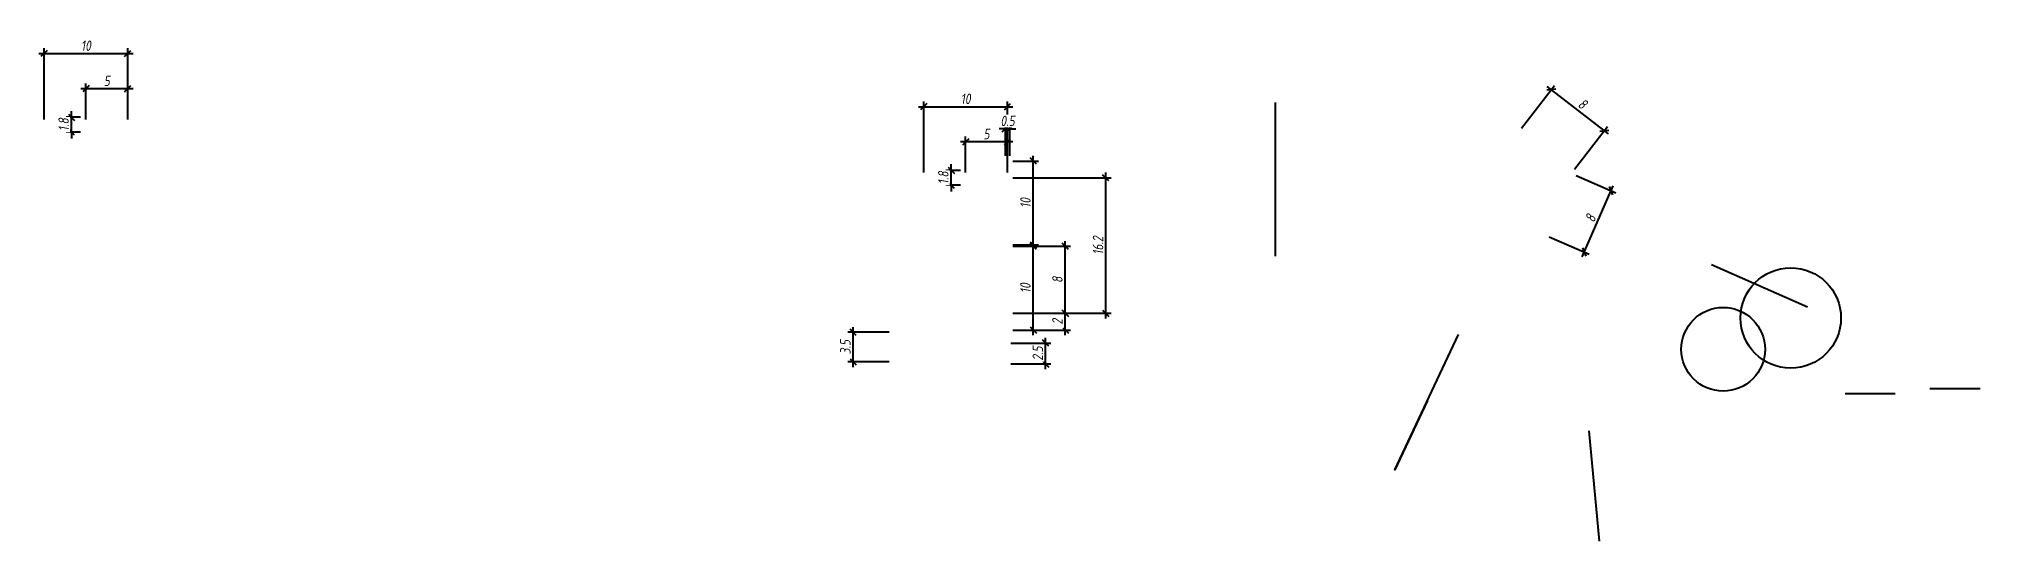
# Model space of a CAD drawing. Header units: millimetres. Extents: x 115 to 347, y 171 to 231.
import ezdxf

# ---------------------------------------------------------------- set-up
doc = ezdxf.new("R2010")
doc.units = ezdxf.units.MM
doc.styles.add('MpTextStyle', font='isocpeur.ttf', dxfattribs={"width": 0.8, "oblique": 10, "height": 2.5})
doc.dimstyles.new('MpDimStyle', dxfattribs={"dimscale": 100, "dimtxt": 2.5, "dimasz": 1.5, "dimexe": 1.25, "dimexo": 1.25, "dimtad": 1, "dimdec": 1, "dimdsep": 46, "dimtxsty": 'MpTextStyle', "dimblk": 'OBLIQUE', "dimcen": 2.5, "dimdle": 1.25, "dimadec": 0, "dimazin": 0, "dimtfac": 1, "dimtdec": 1, "dimtix": 1, "dimtmove": 2, "dimatfit": 3, "dimfxl": 1, "dimtfill": 1, "dimarcsym": 0})

# ---------------------------------------------------------------- blocks, each defined once
blk = doc.blocks.new('_Oblique')
at = {"color": 0, "linetype": 'ByBlock', "lineweight": -2}
blk.add_line((-0.5, -0.5), (0.5, 0.5), dxfattribs=at)
blk = doc.blocks.new('*D3')
at = {"color": 0, "lineweight": -2, "transparency": 16777216}
for p, q in [((219.98, 223.29), (231.23, 223.29)), ((220.6, 215.41), (220.6, 223.91)), ((230.6, 215.41), (230.6, 223.91))]:
    blk.add_line(p, q, dxfattribs=at)
at = {"layer": 'Defpoints', "color": 0, "transparency": 16777216}
for p in [(230.6, 223.29), (220.6, 214.79), (230.6, 214.79)]:
    blk.add_point(p, dxfattribs=at)
at = {"color": 0, "lineweight": -2, "transparency": 16777216, "xscale": 0.75, "yscale": 0.75, "zscale": 0.75, "rotation": 180}
blk.add_blockref('_Oblique', (220.6, 223.29), dxfattribs=at)
at = {"color": 0, "lineweight": -2, "transparency": 16777216, "xscale": 0.75, "yscale": 0.75, "zscale": 0.75}
blk.add_blockref('_Oblique', (230.6, 223.29), dxfattribs=at)
at = {"color": 0, "transparency": 16777216, "insert": (225.6, 224.23), "char_height": 1.25, "attachment_point": 5, "style": 'MpTextStyle', "bg_fill": 3, "box_fill_scale": 1.1, "bg_fill_color": 256, "bg_fill_true_color": 13158600, "bg_fill_transparency": 0}
blk.add_mtext('10', dxfattribs=at)
blk = doc.blocks.new('*D4')
at = {"color": 0, "lineweight": -2, "transparency": 16777216}
for p, q in [((231.23, 219.08), (224.98, 219.08)), ((225.6, 215.41), (225.6, 219.71)), ((230.6, 215.41), (230.6, 219.71))]:
    blk.add_line(p, q, dxfattribs=at)
at = {"layer": 'Defpoints', "color": 0, "transparency": 16777216}
for p in [(225.6, 219.08), (225.6, 214.79), (230.6, 214.79)]:
    blk.add_point(p, dxfattribs=at)
at = {"color": 0, "lineweight": -2, "transparency": 16777216, "xscale": 0.75, "yscale": 0.75, "zscale": 0.75, "rotation": 180}
blk.add_blockref('_Oblique', (225.6, 219.08), dxfattribs=at)
at = {"color": 0, "lineweight": -2, "transparency": 16777216, "xscale": 0.75, "yscale": 0.75, "zscale": 0.75}
blk.add_blockref('_Oblique', (230.6, 219.08), dxfattribs=at)
at = {"color": 0, "transparency": 16777216, "insert": (228.1, 220.02), "char_height": 1.25, "attachment_point": 5, "style": 'MpTextStyle', "bg_fill": 3, "box_fill_scale": 1.1, "bg_fill_color": 256, "bg_fill_true_color": 13158600, "bg_fill_transparency": 0}
blk.add_mtext('5', dxfattribs=at)
blk = doc.blocks.new('*D5')
at = {"color": 0, "lineweight": -2, "transparency": 16777216}
for p, q in [((224.97, 215.67), (223.25, 215.67)), ((223.88, 215.67), (223.88, 216.42)), ((223.88, 213.91), (223.88, 215.67)), ((224.97, 213.91), (223.25, 213.91)), ((223.88, 213.91), (223.88, 213.16))]:
    blk.add_line(p, q, dxfattribs=at)
at = {"layer": 'Defpoints', "color": 0, "transparency": 16777216}
for p in [(225.6, 215.67), (225.6, 213.91)]:
    blk.add_point(p, dxfattribs=at)
at = {"color": 0, "lineweight": -2, "transparency": 16777216, "xscale": 0.75, "yscale": 0.75, "zscale": 0.75}
for p, rotation in [((223.88, 215.67), 270), ((223.88, 213.91), 90)]:
    blk.add_blockref('_Oblique', p, dxfattribs=dict(at, rotation=rotation))
at = {"color": 0, "transparency": 16777216, "insert": (222.94, 214.79), "char_height": 1.25, "attachment_point": 5, "rotation": 90, "style": 'MpTextStyle', "bg_fill": 3, "box_fill_scale": 1.1, "bg_fill_color": 256, "bg_fill_true_color": 13158600, "bg_fill_transparency": 0}
blk.add_mtext('1.8', dxfattribs=at)
at = {"layer": 'Defpoints', "color": 0, "transparency": 16777216}
blk.add_point((223.88, 215.67), dxfattribs=at)
blk = doc.blocks.new('*D6')
at = {"color": 0, "lineweight": -2, "transparency": 16777216}
for p, q in [((230.35, 220.65), (229.6, 220.65)), ((230.35, 217.41), (230.35, 221.27)), ((230.35, 220.65), (230.86, 220.65)), ((230.86, 217.41), (230.86, 221.27)), ((230.86, 220.65), (231.61, 220.65))]:
    blk.add_line(p, q, dxfattribs=at)
at = {"layer": 'Defpoints', "color": 0, "transparency": 16777216}
for p in [(230.35, 216.79), (230.86, 216.79)]:
    blk.add_point(p, dxfattribs=at)
at = {"color": 0, "lineweight": -2, "transparency": 16777216, "xscale": 0.75, "yscale": 0.75, "zscale": 0.75}
blk.add_blockref('_Oblique', (230.35, 220.65), dxfattribs=at)
at = {"color": 0, "lineweight": -2, "transparency": 16777216, "xscale": 0.75, "yscale": 0.75, "zscale": 0.75, "rotation": 180}
blk.add_blockref('_Oblique', (230.86, 220.65), dxfattribs=at)
at = {"color": 0, "transparency": 16777216, "insert": (230.61, 221.59), "char_height": 1.25, "attachment_point": 5, "style": 'MpTextStyle', "bg_fill": 3, "box_fill_scale": 1.1, "bg_fill_color": 256, "bg_fill_true_color": 13158600, "bg_fill_transparency": 0}
blk.add_mtext('0.5', dxfattribs=at)
at = {"layer": 'Defpoints', "color": 0, "transparency": 16777216}
blk.add_point((230.86, 220.65), dxfattribs=at)
blk = doc.blocks.new('*D7')
at = {"color": 0, "lineweight": -2, "transparency": 16777216}
for p, q in [((231.23, 216.79), (234.3, 216.79)), ((233.68, 206.16), (233.68, 217.41)), ((231.23, 206.79), (234.3, 206.79))]:
    blk.add_line(p, q, dxfattribs=at)
at = {"layer": 'Defpoints', "color": 0, "transparency": 16777216}
for p in [(230.6, 216.79), (233.68, 216.79), (230.6, 206.79)]:
    blk.add_point(p, dxfattribs=at)
at = {"color": 0, "lineweight": -2, "transparency": 16777216, "xscale": 0.75, "yscale": 0.75, "zscale": 0.75}
for p, rotation in [((233.68, 216.79), 90), ((233.68, 206.79), 270)]:
    blk.add_blockref('_Oblique', p, dxfattribs=dict(at, rotation=rotation))
at = {"color": 0, "transparency": 16777216, "insert": (232.74, 211.79), "char_height": 1.25, "attachment_point": 5, "rotation": 90, "style": 'MpTextStyle', "bg_fill": 3, "box_fill_scale": 1.1, "bg_fill_color": 256, "bg_fill_true_color": 13158600, "bg_fill_transparency": 0}
blk.add_mtext('10', dxfattribs=at)
blk = doc.blocks.new('*D8')
at = {"color": 0, "lineweight": -2, "transparency": 16777216}
for p, q in [((231.23, 206.61), (234.3, 206.61)), ((233.68, 195.98), (233.68, 207.23)), ((231.23, 196.61), (234.3, 196.61))]:
    blk.add_line(p, q, dxfattribs=at)
at = {"layer": 'Defpoints', "color": 0, "transparency": 16777216}
for p in [(230.6, 206.61), (233.68, 206.61), (230.6, 196.61)]:
    blk.add_point(p, dxfattribs=at)
at = {"color": 0, "lineweight": -2, "transparency": 16777216, "xscale": 0.75, "yscale": 0.75, "zscale": 0.75}
for p, rotation in [((233.68, 206.61), 90), ((233.68, 196.61), 270)]:
    blk.add_blockref('_Oblique', p, dxfattribs=dict(at, rotation=rotation))
at = {"color": 0, "transparency": 16777216, "insert": (232.74, 201.61), "char_height": 1.25, "attachment_point": 5, "rotation": 90, "style": 'MpTextStyle', "bg_fill": 3, "box_fill_scale": 1.1, "bg_fill_color": 256, "bg_fill_true_color": 13158600, "bg_fill_transparency": 0}
blk.add_mtext('10', dxfattribs=at)
blk = doc.blocks.new('*D9')
at = {"color": 0, "lineweight": -2, "transparency": 16777216}
for p, q in [((231.23, 198.61), (238.13, 198.61)), ((237.5, 195.98), (237.5, 199.23)), ((231.23, 196.61), (238.13, 196.61))]:
    blk.add_line(p, q, dxfattribs=at)
at = {"layer": 'Defpoints', "color": 0, "transparency": 16777216}
for p in [(230.6, 198.61), (230.6, 196.61)]:
    blk.add_point(p, dxfattribs=at)
at = {"color": 0, "lineweight": -2, "transparency": 16777216, "xscale": 0.75, "yscale": 0.75, "zscale": 0.75}
for p, rotation in [((237.5, 198.61), 90), ((237.5, 196.61), 270)]:
    blk.add_blockref('_Oblique', p, dxfattribs=dict(at, rotation=rotation))
at = {"color": 0, "transparency": 16777216, "insert": (236.56, 197.61), "char_height": 1.25, "attachment_point": 5, "rotation": 90, "style": 'MpTextStyle', "bg_fill": 3, "box_fill_scale": 1.1, "bg_fill_color": 256, "bg_fill_true_color": 13158600, "bg_fill_transparency": 0}
blk.add_mtext('2', dxfattribs=at)
at = {"layer": 'Defpoints', "color": 0, "transparency": 16777216}
blk.add_point((237.5, 198.61), dxfattribs=at)
blk = doc.blocks.new('*D10')
at = {"color": 0, "lineweight": -2, "transparency": 16777216}
for p, q in [((231.23, 206.61), (238.13, 206.61)), ((237.5, 197.98), (237.5, 207.23)), ((231.23, 198.61), (238.13, 198.61))]:
    blk.add_line(p, q, dxfattribs=at)
at = {"layer": 'Defpoints', "color": 0, "transparency": 16777216}
for p in [(230.6, 206.61), (237.5, 206.61), (230.6, 198.61)]:
    blk.add_point(p, dxfattribs=at)
at = {"color": 0, "lineweight": -2, "transparency": 16777216, "xscale": 0.75, "yscale": 0.75, "zscale": 0.75}
for p, rotation in [((237.5, 206.61), 90), ((237.5, 198.61), 270)]:
    blk.add_blockref('_Oblique', p, dxfattribs=dict(at, rotation=rotation))
at = {"color": 0, "transparency": 16777216, "insert": (236.56, 202.61), "char_height": 1.25, "attachment_point": 5, "rotation": 90, "style": 'MpTextStyle', "bg_fill": 3, "box_fill_scale": 1.1, "bg_fill_color": 256, "bg_fill_true_color": 13158600, "bg_fill_transparency": 0}
blk.add_mtext('8', dxfattribs=at)
blk = doc.blocks.new('*D11')
at = {"color": 0, "lineweight": -2, "transparency": 16777216}
for p, q in [((231.23, 214.79), (242.97, 214.79)), ((242.34, 197.98), (242.34, 215.41)), ((231.23, 198.61), (242.97, 198.61))]:
    blk.add_line(p, q, dxfattribs=at)
at = {"layer": 'Defpoints', "color": 0, "transparency": 16777216}
for p in [(230.6, 214.79), (242.34, 214.79), (230.6, 198.61)]:
    blk.add_point(p, dxfattribs=at)
at = {"color": 0, "lineweight": -2, "transparency": 16777216, "xscale": 0.75, "yscale": 0.75, "zscale": 0.75}
for p, rotation in [((242.34, 214.79), 90), ((242.34, 198.61), 270)]:
    blk.add_blockref('_Oblique', p, dxfattribs=dict(at, rotation=rotation))
at = {"color": 0, "transparency": 16777216, "insert": (241.41, 206.7), "char_height": 1.25, "attachment_point": 5, "rotation": 90, "style": 'MpTextStyle', "bg_fill": 3, "box_fill_scale": 1.1, "bg_fill_color": 256, "bg_fill_true_color": 13158600, "bg_fill_transparency": 0}
blk.add_mtext('16.2', dxfattribs=at)
blk = doc.blocks.new('*D12')
at = {"color": 0, "lineweight": -2, "transparency": 16777216}
for p, q in [((216.45, 196.34), (211.55, 196.34)), ((212.17, 192.18), (212.17, 196.97)), ((216.45, 192.81), (211.55, 192.81))]:
    blk.add_line(p, q, dxfattribs=at)
at = {"layer": 'Defpoints', "color": 0, "transparency": 16777216}
for p in [(217.08, 196.34), (217.08, 192.81)]:
    blk.add_point(p, dxfattribs=at)
at = {"color": 0, "lineweight": -2, "transparency": 16777216, "xscale": 0.75, "yscale": 0.75, "zscale": 0.75}
for p, rotation in [((212.17, 196.34), 90), ((212.17, 192.81), 270)]:
    blk.add_blockref('_Oblique', p, dxfattribs=dict(at, rotation=rotation))
at = {"color": 0, "transparency": 16777216, "insert": (211.24, 194.57), "char_height": 1.25, "attachment_point": 5, "rotation": 90, "style": 'MpTextStyle', "bg_fill": 3, "box_fill_scale": 1.1, "bg_fill_color": 256, "bg_fill_true_color": 13158600, "bg_fill_transparency": 0}
blk.add_mtext('3.5', dxfattribs=at)
at = {"layer": 'Defpoints', "color": 0, "transparency": 16777216}
blk.add_point((212.17, 196.34), dxfattribs=at)
blk = doc.blocks.new('*D13')
at = {"color": 0, "lineweight": -2, "transparency": 16777216}
for p, q in [((230.99, 195.06), (235.78, 195.06)), ((235.15, 191.93), (235.15, 195.69)), ((230.99, 192.56), (235.78, 192.56))]:
    blk.add_line(p, q, dxfattribs=at)
at = {"layer": 'Defpoints', "color": 0, "transparency": 16777216}
for p in [(230.37, 195.06), (230.37, 192.56)]:
    blk.add_point(p, dxfattribs=at)
at = {"color": 0, "lineweight": -2, "transparency": 16777216, "xscale": 0.75, "yscale": 0.75, "zscale": 0.75}
for p, rotation in [((235.15, 195.06), 90), ((235.15, 192.56), 270)]:
    blk.add_blockref('_Oblique', p, dxfattribs=dict(at, rotation=rotation))
at = {"color": 0, "transparency": 16777216, "insert": (234.22, 193.81), "char_height": 1.25, "attachment_point": 5, "rotation": 90, "style": 'MpTextStyle', "bg_fill": 3, "box_fill_scale": 1.1, "bg_fill_color": 256, "bg_fill_true_color": 13158600, "bg_fill_transparency": 0}
blk.add_mtext('2.5', dxfattribs=at)
at = {"layer": 'Defpoints', "color": 0, "transparency": 16777216}
blk.add_point((235.15, 195.06), dxfattribs=at)
blk = doc.blocks.new('*D14')
at = {"color": 0, "lineweight": -2, "transparency": 16777216}
for p, q in [((298.51, 215.08), (303.26, 213)), ((299.23, 205.35), (302.94, 213.83)), ((295.3, 207.76), (300.05, 205.68))]:
    blk.add_line(p, q, dxfattribs=at)
at = {"layer": 'Defpoints', "color": 0, "transparency": 16777216}
for p in [(297.94, 215.34), (302.69, 213.25), (294.73, 208.01)]:
    blk.add_point(p, dxfattribs=at)
at = {"color": 0, "lineweight": -2, "transparency": 16777216, "xscale": 0.75, "yscale": 0.75, "zscale": 0.75}
for p, rotation in [((302.69, 213.25), 66.34271716646334), ((299.48, 205.93), 246.3427171664633)]:
    blk.add_blockref('_Oblique', p, dxfattribs=dict(at, rotation=rotation))
at = {"color": 0, "transparency": 16777216, "insert": (300.23, 209.97), "char_height": 1.25, "attachment_point": 5, "rotation": 66.3427, "style": 'MpTextStyle', "bg_fill": 3, "box_fill_scale": 1.1, "bg_fill_color": 256, "bg_fill_true_color": 13158600, "bg_fill_transparency": 0}
blk.add_mtext('8', dxfattribs=at)
blk = doc.blocks.new('*D15')
at = {"color": 0, "lineweight": -2, "transparency": 16777216}
for p, q in [((292, 220.73), (295.94, 225.82)), ((302.38, 220.05), (295.06, 225.71)), ((298.32, 215.83), (302.26, 220.92))]:
    blk.add_line(p, q, dxfattribs=at)
at = {"layer": 'Defpoints', "color": 0, "transparency": 16777216}
for p in [(295.55, 225.32), (291.61, 220.23), (297.94, 215.34)]:
    blk.add_point(p, dxfattribs=at)
at = {"color": 0, "lineweight": -2, "transparency": 16777216, "xscale": 0.75, "yscale": 0.75, "zscale": 0.75}
for p, rotation in [((295.55, 225.32), 142.2742948961117), ((301.88, 220.43), 322.2742948961117)]:
    blk.add_blockref('_Oblique', p, dxfattribs=dict(at, rotation=rotation))
at = {"color": 0, "transparency": 16777216, "insert": (299.29, 223.62), "char_height": 1.25, "attachment_point": 5, "rotation": 322.2743, "style": 'MpTextStyle', "bg_fill": 3, "box_fill_scale": 1.1, "bg_fill_color": 256, "bg_fill_true_color": 13158600, "bg_fill_transparency": 0}
blk.add_mtext('8', dxfattribs=at)
blk = doc.blocks.new('*D16')
at = {"color": 0, "lineweight": -2, "transparency": 16777216}
for p, q in [((114.92, 229.64), (126.17, 229.64)), ((115.54, 221.76), (115.54, 230.26)), ((125.54, 221.76), (125.54, 230.26))]:
    blk.add_line(p, q, dxfattribs=at)
at = {"layer": 'Defpoints', "color": 0, "transparency": 16777216}
for p in [(125.54, 229.64), (115.54, 221.14), (125.54, 221.14)]:
    blk.add_point(p, dxfattribs=at)
at = {"color": 0, "lineweight": -2, "transparency": 16777216, "xscale": 0.75, "yscale": 0.75, "zscale": 0.75, "rotation": 180}
blk.add_blockref('_Oblique', (115.54, 229.64), dxfattribs=at)
at = {"color": 0, "lineweight": -2, "transparency": 16777216, "xscale": 0.75, "yscale": 0.75, "zscale": 0.75}
blk.add_blockref('_Oblique', (125.54, 229.64), dxfattribs=at)
at = {"color": 0, "transparency": 16777216, "insert": (120.54, 230.57), "char_height": 1.25, "attachment_point": 5, "style": 'MpTextStyle', "bg_fill": 3, "box_fill_scale": 1.1, "bg_fill_color": 256, "bg_fill_true_color": 13158600, "bg_fill_transparency": 0}
blk.add_mtext('10', dxfattribs=at)
blk = doc.blocks.new('*D17')
at = {"color": 0, "lineweight": -2, "transparency": 16777216}
for p, q in [((126.17, 225.43), (119.92, 225.43)), ((120.54, 221.76), (120.54, 226.05)), ((125.54, 221.76), (125.54, 226.05))]:
    blk.add_line(p, q, dxfattribs=at)
at = {"layer": 'Defpoints', "color": 0, "transparency": 16777216}
for p in [(120.54, 225.43), (120.54, 221.14), (125.54, 221.14)]:
    blk.add_point(p, dxfattribs=at)
at = {"color": 0, "lineweight": -2, "transparency": 16777216, "xscale": 0.75, "yscale": 0.75, "zscale": 0.75, "rotation": 180}
blk.add_blockref('_Oblique', (120.54, 225.43), dxfattribs=at)
at = {"color": 0, "lineweight": -2, "transparency": 16777216, "xscale": 0.75, "yscale": 0.75, "zscale": 0.75}
blk.add_blockref('_Oblique', (125.54, 225.43), dxfattribs=at)
at = {"color": 0, "transparency": 16777216, "insert": (123.04, 226.37), "char_height": 1.25, "attachment_point": 5, "style": 'MpTextStyle', "bg_fill": 3, "box_fill_scale": 1.1, "bg_fill_color": 256, "bg_fill_true_color": 13158600, "bg_fill_transparency": 0}
blk.add_mtext('5', dxfattribs=at)
blk = doc.blocks.new('*D18')
at = {"color": 0, "lineweight": -2, "transparency": 16777216}
for p, q in [((118.82, 222.02), (118.82, 222.77)), ((119.91, 222.02), (118.19, 222.02)), ((119.91, 220.25), (118.19, 220.25)), ((118.82, 220.25), (118.82, 222.02)), ((118.82, 220.25), (118.82, 219.5))]:
    blk.add_line(p, q, dxfattribs=at)
at = {"layer": 'Defpoints', "color": 0, "transparency": 16777216}
for p in [(120.54, 222.02), (120.54, 220.25)]:
    blk.add_point(p, dxfattribs=at)
at = {"color": 0, "lineweight": -2, "transparency": 16777216, "xscale": 0.75, "yscale": 0.75, "zscale": 0.75}
for p, rotation in [((118.82, 222.02), 270), ((118.82, 220.25), 90)]:
    blk.add_blockref('_Oblique', p, dxfattribs=dict(at, rotation=rotation))
at = {"color": 0, "transparency": 16777216, "insert": (117.88, 221.14), "char_height": 1.25, "attachment_point": 5, "rotation": 90, "style": 'MpTextStyle', "bg_fill": 3, "box_fill_scale": 1.1, "bg_fill_color": 256, "bg_fill_true_color": 13158600, "bg_fill_transparency": 0}
blk.add_mtext('1.8', dxfattribs=at)
at = {"layer": 'Defpoints', "color": 0, "transparency": 16777216}
blk.add_point((118.82, 222.02), dxfattribs=at)

msp = doc.modelspace()

# ---------------------------------------------------------------- linework, layer by layer
for points in [[(262.55, 223.77), (262.55, 205.44)], [(326.13, 199.36), (314.69, 204.39)], [(280.77, 188.2), (276.85, 179.9), (284.48, 196.08)], [(330.63, 189.05), (336.63, 189.05)], [(340.76, 189.62), (346.76, 189.62)], [(301.32, 171.39), (300.06, 184.58)]]:
    msp.add_lwpolyline(points)
for centre, radius in [((324.14, 198.05), 6), ((316.07, 194.31), 5)]:
    msp.add_circle(centre, radius)

# ---------------------------------------------------------------- dimensions: what is measured, and where the dimension line sits
for base, p1, p2, picture, middle in [((125.54, 229.64), (115.54, 221.14), (125.54, 221.14), '*D16', (120.54, 230.57)), ((230.6, 223.29), (220.6, 214.79), (230.6, 214.79), '*D3', (225.6, 224.23))]:
    dim = msp.add_linear_dim(base=base, p1=p1, p2=p2, dimstyle='MpDimStyle')
    dim.commit()
    dim.dimension.update_dxf_attribs({"geometry": picture, "text_midpoint": middle})
dim = msp.add_aligned_dim(p1=(294.73, 208.01), p2=(297.94, 215.34), distance=-5.19, dimstyle='MpDimStyle')
dim.commit()
dim.dimension.update_dxf_attribs({"geometry": '*D14', "text_midpoint": (300.23, 209.97)})
dim = msp.add_linear_dim(base=(212.17, 196.34), p1=(217.08, 192.81), p2=(217.08, 196.34), angle=90, dimstyle='MpDimStyle')
dim.commit()
dim.dimension.update_dxf_attribs({"geometry": '*D12', "text_midpoint": (211.24, 194.57)})

# ---------------------------------------------------------------- next in the draw order: dimensions: what is measured, and where the dimension line sits
for base, p1, p2, picture, middle in [((120.54, 225.43), (125.54, 221.14), (120.54, 221.14), '*D17', (123.04, 226.37)), ((225.6, 219.08), (230.6, 214.79), (225.6, 214.79), '*D4', (228.1, 220.02))]:
    dim = msp.add_linear_dim(base=base, p1=p1, p2=p2, dimstyle='MpDimStyle')
    dim.commit()
    dim.dimension.update_dxf_attribs({"geometry": picture, "text_midpoint": middle})
dim = msp.add_aligned_dim(p1=(297.94, 215.34), p2=(291.61, 220.23), distance=-6.44, dimstyle='MpDimStyle')
dim.commit()
dim.dimension.update_dxf_attribs({"geometry": '*D15', "text_midpoint": (299.29, 223.62)})

# ---------------------------------------------------------------- next in the draw order: dimensions: what is measured, and where the dimension line sits
for base, p1, p2, picture, middle in [((118.82, 222.02), (120.54, 220.25), (120.54, 222.02), '*D18', (117.88, 221.14)), ((223.88, 215.67), (225.6, 213.91), (225.6, 215.67), '*D5', (222.94, 214.79))]:
    dim = msp.add_linear_dim(base=base, p1=p1, p2=p2, angle=90, dimstyle='MpDimStyle')
    dim.commit()
    dim.dimension.update_dxf_attribs({"geometry": picture, "text_midpoint": middle})
dim = msp.add_linear_dim(base=(230.86, 220.65), p1=(230.35, 216.79), p2=(230.86, 216.79), dimstyle='MpDimStyle')
dim.commit()
dim.dimension.update_dxf_attribs({"geometry": '*D6', "text_midpoint": (230.61, 221.59)})

# ---------------------------------------------------------------- next in the draw order: dimensions: what is measured, and where the dimension line sits
dim = msp.add_linear_dim(base=(233.68, 216.79), p1=(230.6, 206.79), p2=(230.6, 216.79), angle=90, dimstyle='MpDimStyle')
dim.commit()
dim.dimension.update_dxf_attribs({"geometry": '*D7', "text_midpoint": (232.74, 211.79)})

# ---------------------------------------------------------------- next in the draw order: dimensions: what is measured, and where the dimension line sits
dim = msp.add_linear_dim(base=(233.68, 206.61), p1=(230.6, 196.61), p2=(230.6, 206.61), angle=90, dimstyle='MpDimStyle')
dim.commit()
dim.dimension.update_dxf_attribs({"geometry": '*D8', "text_midpoint": (232.74, 201.61)})

# ---------------------------------------------------------------- next in the draw order: dimensions: what is measured, and where the dimension line sits
dim = msp.add_linear_dim(base=(237.5, 198.61), p1=(230.6, 196.61), p2=(230.6, 198.61), angle=90, dimstyle='MpDimStyle')
dim.commit()
dim.dimension.update_dxf_attribs({"geometry": '*D9', "text_midpoint": (236.56, 197.61)})

# ---------------------------------------------------------------- next in the draw order: dimensions: what is measured, and where the dimension line sits
for base, p1, p2, picture, middle in [((237.5, 206.61), (230.6, 198.61), (230.6, 206.61), '*D10', (236.56, 202.61)), ((235.15, 195.06), (230.37, 192.56), (230.37, 195.06), '*D13', (234.22, 193.81))]:
    dim = msp.add_linear_dim(base=base, p1=p1, p2=p2, angle=90, dimstyle='MpDimStyle')
    dim.commit()
    dim.dimension.update_dxf_attribs({"geometry": picture, "text_midpoint": middle})

# ---------------------------------------------------------------- next in the draw order: dimensions: what is measured, and where the dimension line sits
dim = msp.add_linear_dim(base=(242.34, 214.79), p1=(230.6, 198.61), p2=(230.6, 214.79), angle=90, dimstyle='MpDimStyle')
dim.commit()
dim.dimension.update_dxf_attribs({"geometry": '*D11', "text_midpoint": (241.41, 206.7)})

doc.saveas('drawing.dxf')
